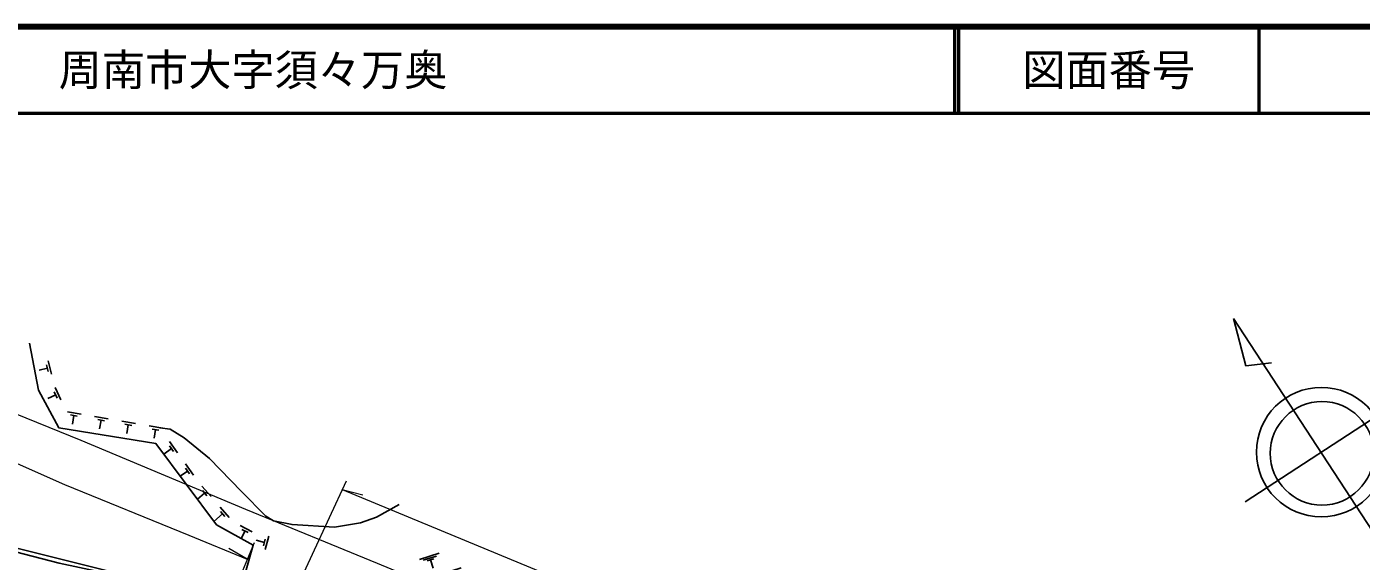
# Model space of a CAD drawing. Units: millimetres at full size, sheet at 1:1000; details may follow other scales. Extents: x 40000 to 680000, y 20000 to 380000.
# Drawn here: x 401318 to 555876, y 318097 to 380000 of the extents above; entities that cross this region are included whole.
import ezdxf
from ezdxf.enums import TextEntityAlignment as Align

# ---------------------------------------------------------------- set-up
doc = ezdxf.new("R2010")
doc.units = ezdxf.units.MM
doc.header["$LTSCALE"] = 1000
for name, color, linetype, lineweight in [('M-BGD', 7, 'Continuous', 25), ('M-BMK-SRVR', 3, 'Continuous', 25), ('M-STR-HTXT', 7, 'Continuous', 13), ('M-TTL', 2, 'Continuous', 140), ('M-TTL-LINE', 7, 'Continuous', 50)]:
    doc.layers.add(name, color=color, linetype=linetype, lineweight=lineweight)
doc.layers.add('M-TTL-TXT', color=7, linetype='Continuous')
doc.styles.add('ＭＳ ゴシック', font='')
doc.styles.get('ＭＳ ゴシック').set_extended_font_data('MS Gothic')

msp = doc.modelspace()

# ---------------------------------------------------------------- linework, layer by layer
at = {"layer": 'M-BGD'}
for p, q in [((403715, 340462), (402747, 340211)), ((403816, 340075), (403615, 340849)), ((404205, 339771), (403802, 341319)), ((404683, 337365), (403777, 336941)), ((404852, 337003), (404513, 337728)), ((405290, 336775), (404612, 338224)), ((407611, 335140), (406035, 335412)), ((407174, 334911), (406385, 335047)), ((406780, 334979), (406609, 333994)), ((410765, 334595), (409188, 334868)), ((410327, 334367), (409539, 334503)), ((409933, 334435), (409763, 333449)), ((413918, 334051), (412341, 334323)), ((413480, 333822), (412692, 333958)), ((413086, 333890), (412916, 332905)), ((417071, 333506), (415495, 333778)), ((416634, 333277), (415845, 333414)), ((416239, 333345), (416069, 332360)), ((418081, 331149), (417191, 330518)), ((418312, 330822), (417849, 331475)), ((418783, 330676), (417858, 331981)), ((420634, 328065), (419709, 329370)), ((419931, 328538), (419104, 327952)), ((420163, 328212), (419700, 328864)), ((422664, 325595), (421620, 326807)), ((422181, 325696), (421659, 326303)), ((421920, 325999), (421091, 325286)), ((424008, 323575), (423008, 322714)), ((424752, 323170), (423708, 324382)), ((424269, 323271), (423747, 323878)), ((427444, 321511), (426021, 322243)), ((426602, 321607), (426162, 320751)), ((426958, 321424), (426246, 321790)), ((428845, 320289), (427879, 320549)), ((428741, 319903), (428949, 320675)), ((428928, 319446), (429345, 320991)), ((449094, 319020), (446809, 318287)), ((448774, 318708), (447251, 318219)), ((448454, 318395), (447693, 318151)), ((448073, 318273), (448379, 317321))]:
    msp.add_line(p, q, dxfattribs=at)
for points in [[(425835, 313996), (427553, 319984), (423290, 322336), (416289, 331729), (405027, 333567), (402692, 337896), (401628, 343369)], [(451633, 317357), (443841, 314816), (437102, 313243), (429985, 313243), (414390, 316072), (396269, 320571), (393902, 321034), (385539, 322983), (379286, 324010), (370183, 325234), (358410, 326300), (346849, 326751), (334896, 326590), (325834, 325978), (319850, 325361), (309224, 323669), (306778, 323946), (302693, 327529), (296831, 332822), (294102, 336484)], [(416736, 333564), (417925, 333397), (419536, 332397), (422495, 329988), (426202, 326168), (429001, 323313), (429911, 322777), (432057, 322342), (436952, 322051), (439959, 322547), (441843, 323203), (444455, 324675)], [(309296, 323210), (317322, 324615), (326353, 325744), (334613, 326278), (343748, 326379), (352955, 326190), (362936, 325596), (372719, 324477), (379177, 323441), (386405, 322200), (394880, 320396), (396865, 320002), (405073, 317895), (409774, 316865), (417310, 315011), (427362, 313051), (429626, 312771), (429721, 313291)]]:
    msp.add_lwpolyline(points, dxfattribs=at)
at = {"layer": 'M-BMK-SRVR'}
for p, q in [((559141, 318578), (541070, 346225)), ((541070, 346225), (542497, 340741)), ((542497, 340741), (545479, 341081)), ((542418, 324970), (559997, 336460))]:
    msp.add_line(p, q, dxfattribs=at)
for centre, radius in [((551243, 330738), 7500), ((551322, 330601), 6000)]:
    msp.add_circle(centre, radius, dxfattribs=at)
at = {"layer": 'M-STR-HTXT'}
for p, q in [((425298, 299190), (438348, 327434)), ((437871, 326401), (440248, 325787)), ((427655, 320228), (419537, 300873)), ((426859, 318329), (424742, 319573))]:
    msp.add_line(p, q, dxfattribs=at)
for points in [[(486532, 299261), (460473, 310152), (441936, 317837), (426709, 324093), (407645, 332098), (398799, 335658), (394655, 337268), (389633, 339073), (385414, 340373), (379519, 342109), (373543, 343516), (368099, 344474), (359470, 345825), (350970, 346621), (342081, 346834), (334407, 346663), (327942, 346235), (321678, 345481), (313276, 344092), (306861, 342697), (301537, 341252)], [(302575, 336598), (314728, 339208), (323061, 340468), (326546, 340814), (337907, 341450), (344452, 341435), (355340, 340816), (364357, 339702), (371729, 338280), (383377, 335409), (391304, 332895), (398076, 330361), (405682, 326991), (420099, 321119), (426859, 318329)], [(437871, 326401), (463496, 315796), (484182, 307208), (505387, 298524), (523384, 291002), (528441, 288975)]]:
    msp.add_lwpolyline(points, dxfattribs=at)
at = {"layer": 'M-TTL'}
msp.add_line((680000, 380000), (40000, 380000), dxfattribs=at)
at = {"layer": 'M-TTL-LINE'}
for p, q in [((508747, 380000), (508747, 370000)), ((509247, 380000), (509247, 370000)), ((543997, 380000), (543997, 370000)), ((40000, 370000), (680000, 370000))]:
    msp.add_line(p, q, dxfattribs=at)

# ---------------------------------------------------------------- texts
at = {"layer": 'M-TTL-TXT', "style": 'ＭＳ ゴシック'}
msp.add_text('周南市大字須々万奥', height=3666, dxfattribs=at).set_placement((405024, 375000), align=Align.MIDDLE_LEFT)
msp.add_text('図面番号', height=3666, dxfattribs=at).set_placement((526622, 375000), align=Align.MIDDLE_CENTER)

doc.saveas('drawing.dxf')
